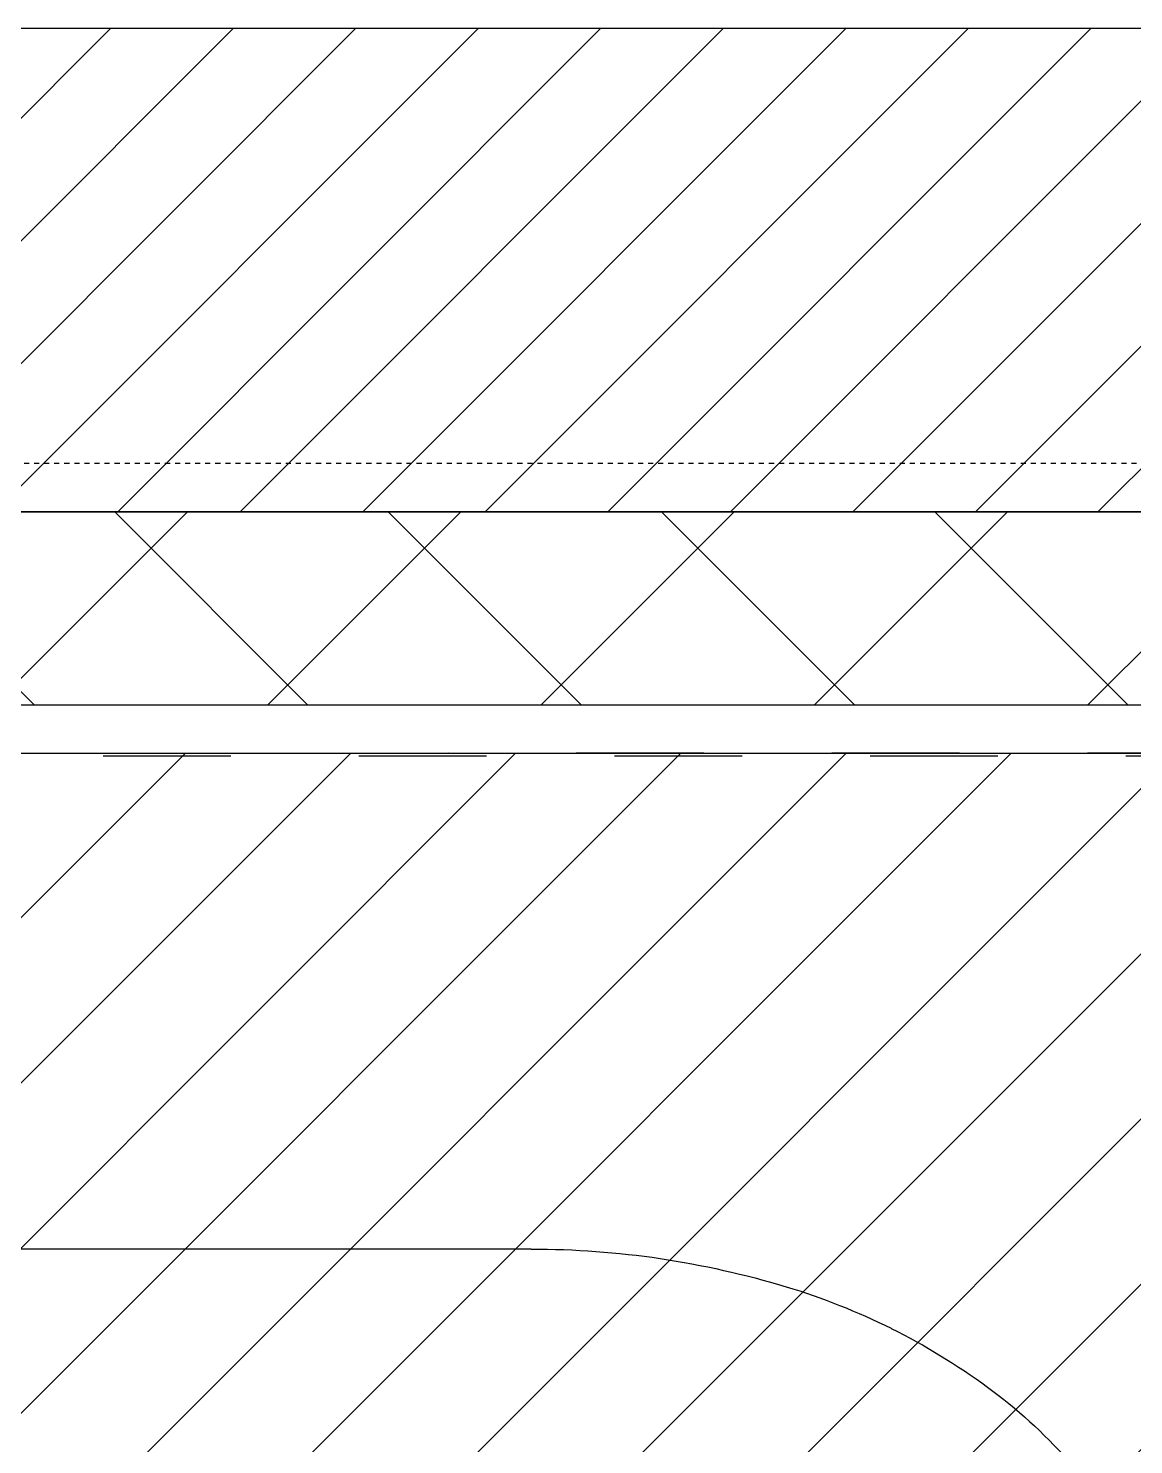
# Model space of a CAD drawing. Header units: centimetres. Extents: x -35664 to 50682, y -23001 to 23705.
# Drawn here: x 9283.5 to 9329.2, y 3492.8 to 3551.4 of the extents above; entities that cross this region are included whole.
import ezdxf

# ---------------------------------------------------------------- set-up
doc = ezdxf.new("R2010")
doc.units = ezdxf.units.CM
doc.linetypes.add('Style de ligne -1', pattern=[0.41664, 0.20828, -0.20836])
doc.linetypes.add('VW-01', pattern=[0.41656, 0.20828, -0.20828])
for name, color, linetype in [('B aménagement intérieur', 252, 'Continuous'), ('B Faux plafonds', 9, 'Continuous'), ('B Faux plafonds_Hatch', 9, 'Continuous'), ('B GÈnÈral_Hatch', 252, 'Continuous'), ('B Général', 252, 'Continuous'), ('C ANNOTATIONS-axes horizontaux', 252, 'Style de ligne -1'), ('D SURFACES-shab', 252, 'Continuous')]:
    doc.layers.add(name, color=color, linetype=linetype)

# ---------------------------------------------------------------- blocks, each defined once
blk = doc.blocks.new('B 90.200_wc-2')
at = {"layer": 'B Général', "linetype": 'Continuous'}
for p, q in [((-25, -20.1), (-25, 0)), ((-24.9, 0.1), (24.9, 0.1)), ((25, -20.1), (25, 0)), ((-19.5, -44.2), (-19.5, -21.9)), ((19.5, -44.2), (19.5, -21.9))]:
    blk.add_line(p, q, dxfattribs=at)
at = {"layer": 'B Général', "linetype": 'Continuous', "flags": 128}
blk.add_lwpolyline([(-25, -20.1), (-24.9, -20.6), (-24.75, -20.9), (-24.55, -21.2), (-24.3, -21.45), (-23.9, -21.7), (-23.4, -21.85), (-23.15, -21.9), (23.25, -21.9), (23.55, -21.85), (23.9, -21.7), (24.2, -21.5), (24.45, -21.3), (24.65, -21.05), (24.8, -20.75), (24.9, -20.5), (24.95, -20.3), (25, -20.1)], dxfattribs=at)
for points in [[(-19.5, -44.199), (-19.5, -44.2, 0.036537), (-19.11, -49.53, 0.035337), (-17.941, -54.747), (-17.94, -54.75, 0.041299), (-16.221, -59.088), (-16.22, -59.09), (-16.217, -59.097, 0.041783), (-13.79, -63.08, 0.053503), (-10.774, -66.396), (-10.77, -66.4, 0.054816), (-7.122, -69.019), (-7.12, -69.02, 0.063755), (-3.68, -70.42), (-3.678, -70.421, 0.064897), (0, -70.9)], [(0, -70.9, 0.064897), (3.678, -70.421), (3.68, -70.42, 0.063726), (7.12, -69.02), (7.122, -69.019, 0.054816), (10.77, -66.4), (10.774, -66.396, 0.053503), (13.79, -63.08, 0.041783), (16.217, -59.097), (16.22, -59.09), (16.221, -59.088, 0.041299), (17.94, -54.75), (17.941, -54.747, 0.035337), (19.11, -49.53, 0.036556), (19.5, -44.2)]]:
    blk.add_lwpolyline(points, format="xyb", dxfattribs=at)
at = {"layer": 'B Général', "linetype": 'Continuous'}
for centre, start, end in [((-24.9, 0), 90, 180), ((24.9, 0), 0, 90)]:
    blk.add_arc(centre, 0.1, start, end, dxfattribs=at)
blk = doc.blocks.new('B 90.Groupe-2-1')
at = {"layer": 'B Général', "linetype": 'Style de ligne -1', "ltscale": 25.4, "flags": 128}
blk.add_lwpolyline([(-35.4, 7.6), (35.6, 7.6), (35.6, -32.4), (-35.4, -32.4)], close=True, dxfattribs=at)
at = {"layer": 'B Général', "xscale": -1, "rotation": 270}
blk.add_blockref('B 90.200_wc-2', (35.5, 7.5), dxfattribs=at)
blk = doc.blocks.new('B 90.WC-plan-PMR')
at = {"layer": 'B Général'}
blk.add_blockref('B 90.Groupe-2-1', (0, 0), dxfattribs=at)
blk = doc.blocks.new('B 90.T3 BS 101 (2D)')
at = {"layer": 'B Faux plafonds_Hatch', "linetype": 'Continuous'}
h = blk.add_hatch(dxfattribs=at)
h.set_pattern_fill('F_P__SOFFITE', color=256, style=0, pattern_type=2)
h.set_pattern_definition([(45, (0, 0.2205), (-3.52778, 3.30729), [])])
h.paths.add_polyline_path([(-284.627, -240.291), (-126.618, -240.291), (-126.513, -150.291), (-194.521, -150.291), (-194.627, 110.709), (-33.939, 110.709), (36.061, 110.709), (36.061, 246.959), (-73.327, 247.009), (-73.327, 397.009), (-213.327, 396.959), (-213.327, 246.959), (-284.627, 246.959)])
at = {"layer": 'B Faux plafonds', "linetype": 'VW-01', "ltscale": 25.4, "flags": 128}
blk.add_lwpolyline([(-284.627, -240.291), (-126.618, -240.291), (-126.513, -150.291), (-194.521, -150.291), (-194.627, 110.709), (-33.939, 110.709), (36.061, 110.709), (36.061, 246.959), (-73.327, 247.009), (-73.327, 397.009), (-213.327, 396.959), (-213.327, 246.959), (-284.627, 246.959)], close=True, dxfattribs=at)
at = {"layer": 'D SURFACES-shab', "lineweight": 18, "flags": 128}
blk.add_lwpolyline([(-214.627, 396.959), (-73.327, 396.959), (-73.327, 251.959), (-214.627, 251.959)], close=True, dxfattribs=at)
at = {"layer": 'B Général', "rotation": 180}
blk.add_blockref('B 90.WC-plan-PMR', (-197.827, 364.459), dxfattribs=at)

msp = doc.modelspace()

# ---------------------------------------------------------------- hatches: boundary and pattern name
at = {"layer": 'B GÈnÈral_Hatch', "linetype": 'Continuous'}
h = msp.add_hatch(dxfattribs=at)
h.set_pattern_fill('50_BETON', color=256, style=0, pattern_type=2)
h.set_pattern_definition([(45, (0, 0), (2.4253472, -2.6458333), [])])
h.paths.add_polyline_path([(9435.447, 3531.389), (9415.447, 3551.389), (9190.796, 3551.389), (9208.796, 3531.389)])
h = msp.add_hatch(dxfattribs=at)
h.set_pattern_fill('02_ISOLANT', color=256, angle=-180, style=0, pattern_type=2)
h.set_pattern_definition([(-135, (0, 0), (5.6568546, -5.656854), []), (-45, (0, 0), (-5.656854, -5.6568546), [])])
h.paths.add_polyline_path([(9443.447, 3523.389), (9435.447, 3531.389), (9241.081, 3531.389), (9241.081, 3523.389)])

# ---------------------------------------------------------------- linework, layer by layer
at = {"layer": 'B Général', "linetype": 'Continuous', "lineweight": 18}
for p, q in [((9190.796, 3551.389), (9415.447, 3551.389)), ((9208.796, 3531.389), (9435.447, 3531.389))]:
    msp.add_line(p, q, dxfattribs=at)
at = {"layer": 'B Général', "linetype": 'Continuous'}
for p, q in [((9190.796, 3551.389), (9415.447, 3551.389)), ((9241.081, 3531.389), (9435.447, 3531.389)), ((9435.447, 3531.389), (9241.081, 3531.389)), ((9435.447, 3531.389), (9241.081, 3531.389)), ((9443.447, 3523.389), (9241.081, 3523.389)), ((9445.447, 3521.389), (9241.081, 3521.389)), ((9445.447, 3521.389), (9241.081, 3521.389))]:
    msp.add_line(p, q, dxfattribs=at)
at = {"layer": 'C ANNOTATIONS-axes horizontaux'}
msp.add_line((12370.813, 3533.389), (2960.813, 3533.389), dxfattribs=at)
msp.add_line((12370.813, 3533.389), (2960.813, 3533.389), dxfattribs=at)

# ---------------------------------------------------------------- block references
at = {"layer": 'B aménagement intérieur'}
msp.add_blockref('B 90.T3 BS 101 (2D)', (9493.423, 3124.43), dxfattribs=at)

doc.saveas('drawing.dxf')
